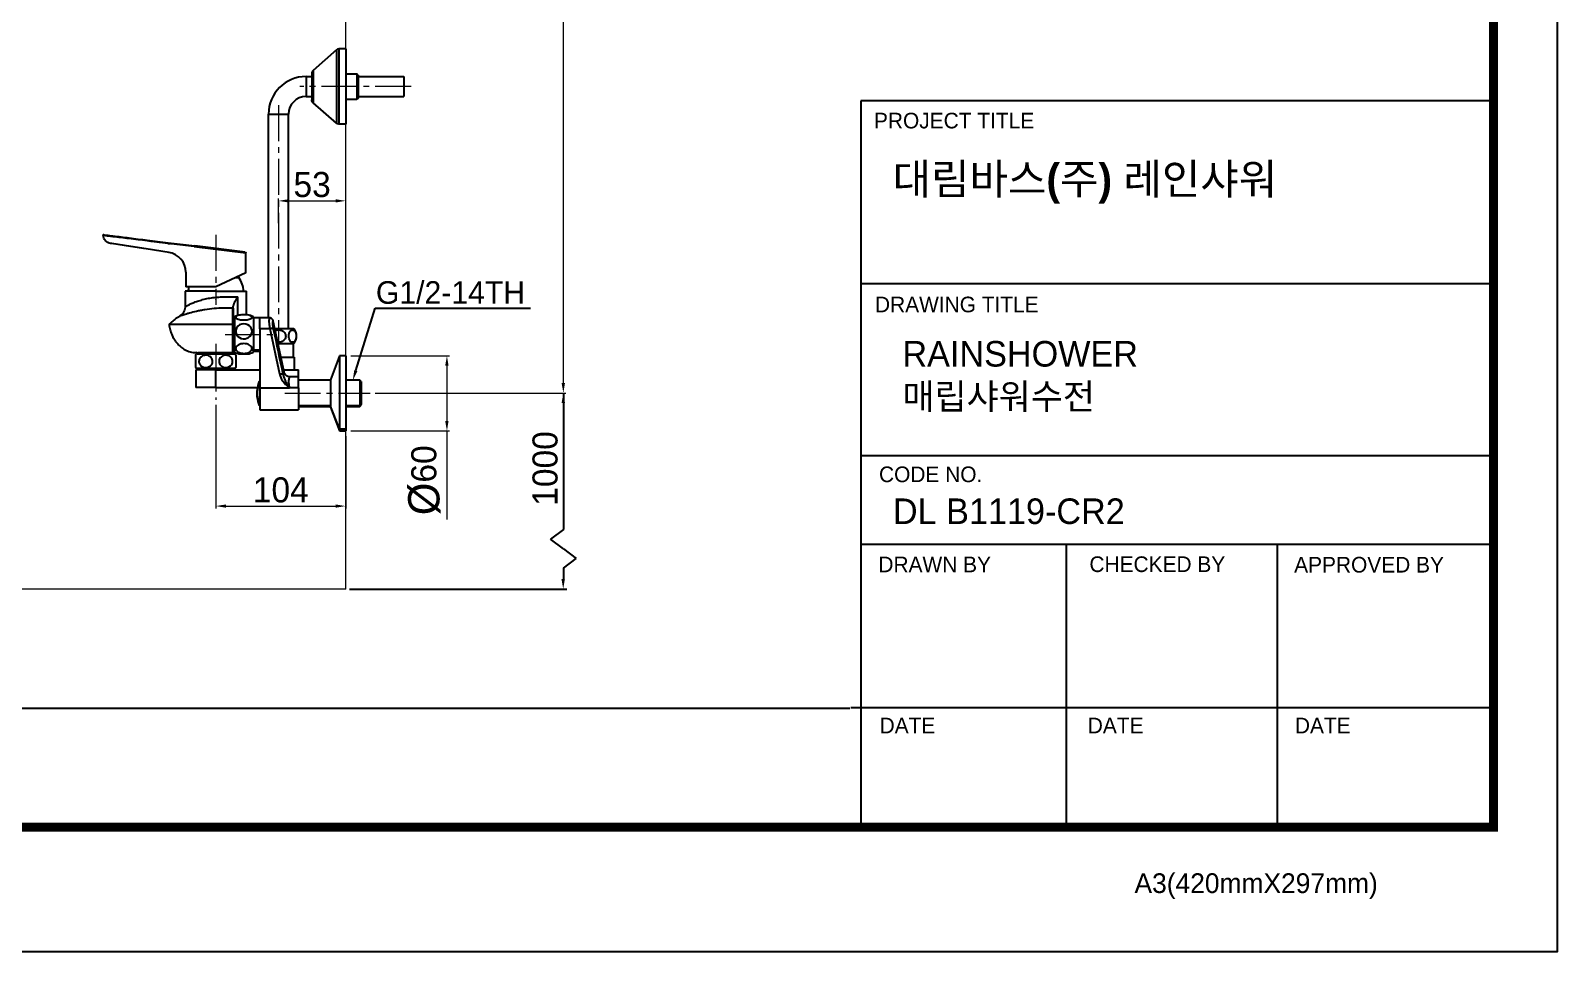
# Model space of a CAD drawing. Extents: x 0 to 3160, y 0 to 2315.
# Drawn here: x 1941 to 3160, y 0 to 735 of the extents above; entities that cross this region are included whole.
import ezdxf
from ezdxf import colors
from ezdxf.entities.mleader import LeaderData, LeaderLine
from ezdxf.math import Vec2, Vec3

# ---------------------------------------------------------------- set-up
doc = ezdxf.new("R2010")
doc.units = 0
doc.header["$LTSCALE"] = 3
doc.header["$MEASUREMENT"] = 0
doc.header["$PDMODE"] = 3
doc.header["$PDSIZE"] = -10
doc.linetypes.add('CENTER2', pattern=[28.575, 19.05, -3.175, 3.175, -3.175])
doc.layers.get('0').update_dxf_attribs({"linetype": 'CONTINUOUS'})
doc.layers.get('DEFPOINTS').update_dxf_attribs({"linetype": 'CONTINUOUS'})
doc.layers.add('1', color=7, linetype='CONTINUOUS', true_color=0xffffff)
doc.layers.add('Cneter', color=1, linetype='CENTER2', lineweight=13)
doc.layers.add('치수선', color=7, linetype='CONTINUOUS', lineweight=20)
doc.styles.add('Daelim Dimension', font='')
doc.styles.get('Daelim Dimension').set_extended_font_data('나눔고딕')
doc.dimstyles.new('DEFAULT', dxfattribs={"dimscale": 2, "dimtxt": 2, "dimasz": 2, "dimexe": 0, "dimexo": 2, "dimgap": 1, "dimtad": 1, "dimdec": 1, "dimzin": 9, "dimdsep": 46, "dimtxsty": 'Daelim Dimension', "dimcen": 0.5, "dimclrd": 252, "dimclre": 252, "dimclrt": 3, "dimadec": 1, "dimazin": 0, "dimtfac": 1, "dimtdec": 1, "dimtix": 1, "dimtmove": 0, "dimatfit": 3, "dimfxl": 1, "dimtolj": 1, "dimtzin": 1, "dimlwd": 9, "dimlwe": 9, "dimarcsym": 0})

# ---------------------------------------------------------------- blocks, each defined once
blk = doc.blocks.new('*D0')
at = {"color": 5, "lineweight": 9, "ltscale": 0.5, "transparency": 16777216}
for p, q in [((2138.9, 581.1), (2138.9, 600.8)), ((2146.9, 598.8), (2184.5, 598.8)), ((2192.5, 581.1), (2192.5, 600.8))]:
    blk.add_line(p, q, dxfattribs=at)
at = {"color": 5, "ltscale": 0.5, "transparency": 16777216}
for points in [[(2146.9, 600.1), (2146.9, 597.5), (2138.9, 598.8)], [(2184.5, 600.1), (2184.5, 597.5), (2192.5, 598.8)]]:
    blk.add_solid(points, dxfattribs=at)
at = {"layer": 'DEFPOINTS', "color": 0, "ltscale": 0.5, "transparency": 16777216}
for p in [(2192.5, 598.8), (2138.9, 577.1), (2192.5, 577.1)]:
    blk.add_point(p, dxfattribs=at)
at = {"color": 7, "ltscale": 0.5, "transparency": 16777216, "insert": (2165.7, 611.7), "char_height": 20, "attachment_point": 5, "style": 'Daelim Dimension'}
blk.add_mtext('\\A1;53', dxfattribs=at)
blk = doc.blocks.new('*D1')
at = {"color": 5, "lineweight": 9, "ltscale": 0.5, "transparency": 16777216}
for p, q in [((2217.5, 1364.2), (2368.2, 1364.2)), ((2366.2, 453.5), (2366.2, 1356.2)), ((2216, 445.5), (2368.2, 445.5))]:
    blk.add_line(p, q, dxfattribs=at)
at = {"color": 5, "ltscale": 0.5, "transparency": 16777216}
for points in [[(2364.8, 1356.2), (2367.5, 1356.2), (2366.2, 1364.2)], [(2364.8, 453.5), (2367.5, 453.5), (2366.2, 445.5)]]:
    blk.add_solid(points, dxfattribs=at)
at = {"layer": 'DEFPOINTS', "color": 0, "ltscale": 0.5, "transparency": 16777216}
for p in [(2213.5, 1364.2), (2366.2, 1364.2), (2212, 445.5)]:
    blk.add_point(p, dxfattribs=at)
at = {"color": 7, "ltscale": 0.5, "transparency": 16777216, "insert": (2353.4, 904.9), "char_height": 20, "attachment_point": 5, "rotation": 90, "style": 'Daelim Dimension'}
blk.add_mtext('\\A1;1000', dxfattribs=at)
blk = doc.blocks.new('*D2')
at = {"color": 5, "lineweight": 9, "ltscale": 0.5, "transparency": 16777216}
for p, q in [((2196.5, 475.2), (2275.3, 475.2)), ((2273.3, 467.2), (2273.3, 423.2)), ((2196.5, 415.2), (2275.3, 415.2)), ((2273.3, 415.2), (2273.3, 344.7))]:
    blk.add_line(p, q, dxfattribs=at)
at = {"color": 5, "ltscale": 0.5, "transparency": 16777216}
for points in [[(2271.9, 467.2), (2274.6, 467.2), (2273.3, 475.2)], [(2271.9, 423.2), (2274.6, 423.2), (2273.3, 415.2)]]:
    blk.add_solid(points, dxfattribs=at)
at = {"layer": 'DEFPOINTS', "color": 0, "ltscale": 0.5, "transparency": 16777216}
for p in [(2192.5, 475.2), (2192.5, 415.2), (2273.3, 415.2)]:
    blk.add_point(p, dxfattribs=at)
at = {"color": 7, "ltscale": 0.5, "transparency": 16777216, "insert": (2255.3, 375.9), "char_height": 20, "attachment_point": 5, "rotation": 90, "style": 'Daelim Dimension'}
blk.add_mtext('\\A1;{\\H1.25x;\\C256;Ø}60', dxfattribs=at)
blk = doc.blocks.new('*D3')
at = {"color": 5, "lineweight": 9, "ltscale": 0.5, "transparency": 16777216}
for p, q in [((2088.9, 436), (2088.9, 353.3)), ((2192.5, 411.2), (2192.5, 353.3)), ((2096.9, 355.3), (2184.5, 355.3))]:
    blk.add_line(p, q, dxfattribs=at)
at = {"color": 5, "ltscale": 0.5, "transparency": 16777216}
for points in [[(2096.9, 356.6), (2096.9, 354), (2088.9, 355.3)], [(2184.5, 356.6), (2184.5, 354), (2192.5, 355.3)]]:
    blk.add_solid(points, dxfattribs=at)
at = {"layer": 'DEFPOINTS', "color": 0, "ltscale": 0.5, "transparency": 16777216}
for p in [(2088.9, 440), (2192.5, 415.2), (2192.5, 355.3)]:
    blk.add_point(p, dxfattribs=at)
at = {"color": 7, "ltscale": 0.5, "transparency": 16777216, "insert": (2140.7, 368.1), "char_height": 20, "attachment_point": 5, "style": 'Daelim Dimension'}
blk.add_mtext('\\A1;104', dxfattribs=at)

msp = doc.modelspace()

# ---------------------------------------------------------------- linework, layer by layer
at = {"color": 5, "ltscale": 40}
for p, q in [((3108.4, 678.6), (2603.5, 678.6)), ((3108.4, 532.7), (2603.5, 532.7)), ((3108.4, 532.7), (2603.5, 532.7)), ((3108.4, 395.4), (2603.5, 395.4)), ((3108.4, 395.4), (2603.5, 395.4)), ((3108.4, 324.6), (2603.5, 324.6)), ((3108.4, 324.6), (2603.5, 324.6)), ((2767.5, 324.6), (2767.5, 99.1)), ((2935.8, 324.6), (2935.8, 99.1)), ((3108.4, 194.3), (2595.5, 194.3)), ((3108.4, 194.3), (2607.4, 194.3)), ((3108.4, 99.1), (2675.7, 99.1))]:
    msp.add_line(p, q, dxfattribs=at)
at = {"color": 5, "ltscale": 0.5}
for p, q in [((2603.5, 678.6), (2603.5, 96.1)), ((2366.2, 445.5), (2366.2, 336.5)), ((2366.2, 336.5), (2356, 328.8)), ((2366.2, 321.1), (2356, 328.8)), ((2366.2, 321.1), (2376.4, 313.5)), ((2366.2, 305.8), (2376.4, 313.5)), ((2366.2, 305.8), (2366.2, 296.4)), ((2195.6, 289.1), (2369, 289.1))]:
    msp.add_line(p, q, dxfattribs=at)
at = {"ltscale": 0.5}
msp.add_line((2118.8, 506.4), (2118.8, 478), dxfattribs=at)
at = {"color": 5}
msp.add_line((50.8, 194), (2594.9, 194), dxfattribs=at)
at = {"ltscale": 0.5}
msp.add_lwpolyline([(0, 0), (3159.5, 0), (3159.5, 2315), (0, 2315)], close=True, dxfattribs=at)
at = {"color": 5, "linetype": 'ByBlock', "lineweight": 200, "const_width": 7.28}
msp.add_lwpolyline([(50.8, 99.1), (3108.4, 99.1), (3108.4, 2261.3), (50.8, 2261.3)], close=True, dxfattribs=at)
at = {"color": 5, "ltscale": 0.5}
for points in [[(2364.8, 437.5), (2367.5, 437.5), (2366.2, 445.5)], [(2364.7, 297.1), (2367.4, 297.1), (2366.1, 289.1)]]:
    msp.add_solid(points, dxfattribs=at)
at = {"layer": '1', "color": 7, "linetype": 'Continuous'}
for p, q in [((2185.1, 719.2), (2166.5, 702.9)), ((2185.1, 719.2), (2185.1, 660.7)), ((2187.1, 720), (2187.1, 660)), ((2192.5, 720), (2187.1, 720)), ((2192.5, 720), (2192.5, 660)), ((2160.9, 698), (2160.9, 682)), ((2160.9, 698), (2165.5, 698)), ((2165.5, 700.6), (2165.5, 679.3)), ((2166.5, 702.9), (2166.5, 677.1)), ((2192.5, 700.2), (2201.5, 700.2)), ((2201.5, 700.2), (2201.5, 679.8)), ((2202.5, 699.2), (2201.5, 700.2)), ((2202.5, 699.2), (2202.5, 680.8)), ((2202.5, 698), (2238.9, 698)), ((2238.9, 698), (2238.9, 682)), ((2160.9, 682), (2165.5, 682)), ((2185.1, 660.7), (2166.5, 677.1)), ((2192.5, 679.8), (2201.5, 679.8)), ((2202.5, 680.8), (2201.5, 679.8)), ((2202.5, 682), (2238.9, 682)), ((2130.9, 505.4), (2130.9, 668)), ((2130.9, 668), (2146.9, 668)), ((2146.9, 497), (2146.9, 668)), ((2192.5, 660), (2187.1, 660)), ((2051.6, 557.7), (2033.2, 560.5)), ((2034.2, 567.4), (2050.9, 565.4)), ((2050.8, 564.9), (2052.5, 564.6)), ((2060.2, 563.7), (2050.8, 564.9)), ((2050.9, 565.4), (2060.3, 564.2)), ((2071.6, 562.3), (2060.2, 563.7)), ((2060.3, 564.2), (2072, 562.8)), ((2071.6, 562.3), (2112.9, 557.3)), ((2112.4, 557.8), (2072, 562.8)), ((2112.9, 547.7), (2112.9, 557.3)), ((2064.9, 541.9), (2064.9, 530.3)), ((2112.7, 541.4), (2088.9, 530.3)), ((2104.7, 537.7), (2107.3, 537.7)), ((2105.2, 537.9), (2106.9, 537.9)), ((2112.7, 541.4), (2112.7, 544.8)), ((2064.4, 526.7), (2064.4, 514.5)), ((2088.9, 526.7), (2064.4, 526.7)), ((2088.9, 530.3), (2064.9, 530.3)), ((2088.9, 526.7), (2113.4, 526.7)), ((2113.4, 507.9), (2113.4, 526.7)), ((2102.8, 512.3), (2102.8, 502.6)), ((2103.8, 502.3), (2102.4, 502.7)), ((2102.4, 499), (2102.4, 502.7)), ((2103.8, 506.4), (2103.8, 481.3)), ((2118.8, 506.4), (2118.8, 481.3)), ((2123.9, 505.4), (2118.8, 505.4)), ((2131.7, 505.4), (2123.9, 505.4)), ((2123.9, 496.7), (2123.9, 505.4)), ((2143.4, 462), (2134.7, 502.9)), ((2103.8, 498.7), (2102.4, 499)), ((2132.2, 496.7), (2123.9, 496.7)), ((2123.9, 496.7), (2123.9, 449.7)), ((2139.9, 460.6), (2132.2, 496.7)), ((2135.9, 497), (2151.1, 497)), ((2104.4, 476.5), (2073.4, 476.5)), ((2074.4, 476.5), (2074.4, 477.6)), ((2102.4, 481.6), (2103.8, 482.1)), ((2102.8, 477.6), (2102.4, 477.6)), ((2102.8, 481.8), (2102.8, 477.6)), ((2104.6, 477.6), (2102.8, 477.6)), ((2103.4, 476.5), (2103.4, 477.6)), ((2103.8, 478), (2103.8, 481.3)), ((2118.8, 478), (2118.8, 481.3)), ((2123.9, 479.8), (2118.8, 479.8)), ((2118.8, 479), (2123.9, 479)), ((2138.5, 485), (2151.1, 485)), ((2150.9, 474.5), (2150.9, 485)), ((2072.9, 464), (2072.9, 450)), ((2088.9, 464), (2072.9, 464)), ((2104.4, 465), (2073.4, 465)), ((2079.3, 464), (2079.3, 465)), ((2088.9, 450), (2088.9, 464)), ((2088.9, 464), (2123.9, 464)), ((2098.4, 464), (2098.4, 465)), ((2140.8, 474), (2151.4, 474)), ((2143, 464), (2154.9, 464)), ((2151.4, 474), (2150.9, 474.5)), ((2151.4, 474), (2151.4, 464)), ((2154.9, 458.4), (2154.9, 464)), ((2187.5, 475.2), (2180.5, 456.1)), ((2192.5, 475.2), (2187.5, 475.2)), ((2187.5, 475.2), (2187.5, 417)), ((2192.5, 475.2), (2192.5, 417)), ((2123.9, 454.9), (2123.6, 454.9)), ((2123.6, 454.9), (2123.6, 436)), ((2154.9, 458.4), (2148.1, 458.4)), ((2154.9, 449.7), (2154.9, 458.4)), ((2180.5, 455.7), (2154.9, 455.7)), ((2180.5, 456.1), (2180.5, 434.9)), ((2203.9, 455.7), (2192.5, 455.7)), ((2204.9, 454.7), (2203.9, 455.7)), ((2203.9, 455.7), (2203.9, 435.3)), ((2204.9, 454.7), (2204.9, 436.3)), ((2088.9, 450), (2072.9, 450)), ((2088.9, 450), (2122, 450)), ((2123.9, 449.7), (2147.6, 449.7)), ((2123.9, 449.7), (2123.9, 432)), ((2154.9, 449.7), (2147.6, 449.7)), ((2154.9, 449.7), (2154.9, 432)), ((2123.6, 436), (2123.9, 436)), ((2123.6, 436), (2123.6, 435.4)), ((2123.6, 435.4), (2123.9, 435.4)), ((2123.9, 432), (2154.9, 432)), ((2180.5, 435.3), (2154.9, 435.3)), ((2154.9, 434.7), (2180.5, 434.7)), ((2187.5, 417), (2180.5, 434.9)), ((2180.5, 434.2), (2180.5, 434.9)), ((2180.5, 434.2), (2187.5, 415.2)), ((2203.9, 435.3), (2192.5, 435.3)), ((2192.5, 434.7), (2203.9, 434.7)), ((2203.9, 435.3), (2204.9, 436.3)), ((2203.9, 434.7), (2204.9, 435.7)), ((2203.9, 434.7), (2203.9, 435.3)), ((2204.9, 435.7), (2204.9, 436.3)), ((2187.5, 417), (2192.5, 417)), ((2187.5, 417), (2187.5, 415.2)), ((2187.5, 415.2), (2192.5, 415.2)), ((2192.5, 417), (2192.5, 415.2))]:
    msp.add_line(p, q, dxfattribs=at)
msp.add_polyline3d([(2050.8, 564.9, 0), (2050.5, 564.9, 0), (2050.1, 565, 0), (2049.8, 565, 0), (2049.5, 565.1, 0), (2049.1, 565.1, 0), (2048.8, 565.1, 0), (2048.5, 565.2, 0), (2048.1, 565.2, 0), (2047.8, 565.3, 0), (2047.5, 565.3, 0), (2047.1, 565.3, 0), (2046.8, 565.4, 0), (2046.5, 565.4, 0), (2046.1, 565.5, 0), (2045.8, 565.5, 0), (2045.5, 565.5, 0), (2045.1, 565.6, 0), (2044.8, 565.6, 0), (2044.4, 565.7, 0), (2044.1, 565.7, 0), (2043.8, 565.7, 0), (2043.4, 565.8, 0), (2043.1, 565.8, 0), (2042.8, 565.9, 0), (2042.4, 565.9, 0), (2042.1, 565.9, 0), (2041.8, 566, 0), (2041.4, 566, 0), (2041.1, 566.1, 0), (2040.8, 566.1, 0), (2040.4, 566.1, 0), (2040.1, 566.2, 0), (2039.8, 566.2, 0), (2039.4, 566.3, 0), (2039.1, 566.3, 0), (2038.8, 566.3, 0), (2038.4, 566.4, 0), (2038.1, 566.4, 0), (2037.8, 566.5, 0), (2037.4, 566.5, 0), (2037.1, 566.6, 0), (2036.8, 566.6, 0), (2036.4, 566.6, 0), (2036.1, 566.7, 0), (2035.8, 566.7, 0), (2035.4, 566.8, 0), (2035.1, 566.8, 0), (2034.7, 566.8, 0), (2034.4, 566.9, 0), (2034.1, 566.9, 0)], dxfattribs=at)
for centre, radius, start, end in [((2187.1, 717), 3, 90, 131.2847), ((2160.9, 668), 30, 90, 180), ((2168.5, 700.6), 3, 131.2847, 180), ((2160.9, 668), 14, 90, 180), ((1999.4, 571.2), 0.5, 82.9987, 185.1028), ((2048.9, 541.9), 16, 359.8095, 81.295), ((2106.9, 537.4), 0.5, 34.0047, 90), ((2088.9, 525.2), 22.2, 3.704, 34.0047), ((2088.9, 525.2), 22.2, 166.8914, 176.296), ((2111.3, 489.6), 18.4, 99.0618, 114.0851), ((2111.3, 489.6), 18.4, 65.9149, 80.5062), ((2111.3, 494.8), 18.4, 245.9149, 260.9432), ((2111.3, 494.8), 18.4, 279.5027, 294.0851), ((2082.2, 470.7), 10.6, 207.5612, 212.9409), ((2095.5, 470.7), 10.6, 327.0591, 332.4388), ((2146.6, 445.2), 25, 157.0455, 173.2838), ((2146.6, 445.2), 25, 186.7162, 202.9545)]:
    msp.add_arc(centre, radius, start, end, dxfattribs=at)
at = {"layer": '1', "color": 7, "linetype": 'Continuous', "extrusion": (0, 0, -1)}
for centre, radius, start, end in [((-2168.5, 679.3), 3, 311.2847, 360), ((-2187.1, 663), 3, 270, 311.2847), ((-2005.9, 571.8), 7, 278.705, 354.8972), ((-2112.4, 557.3), 0.5, 97.0013, 177.0639), ((-2142.5, 491), 10.5, 145.1501, 170.6178), ((-2142.5, 491), 10.5, 189.5478, 214.8499), ((-2082.2, 470.7), 10.6, 27.5612, 32.9409), ((-2095.5, 470.7), 10.6, 147.0591, 152.4388)]:
    msp.add_arc(centre, radius, start, end, dxfattribs=at)
at = {"layer": '1', "color": 7, "linetype": 'Continuous'}
for centre, major_axis, ratio, start_param, end_param in [((2006.7, 570.3), (0.061, 0.496), 0.014041, 0, 1.776906), ((2034.1, 567), (0.061, 0.496), 0.013673, 0, 1.649304), ((2050.8, 564.9), (0.061, 0.496), 0.011375, 0, 1.572193), ((2060.2, 563.7), (0.061, 0.496), 0.011375, 0, 1.572193), ((2071.9, 562.3), (-0.061, -0.496), 0.718778, 3.141593, 4.800432), ((2132.2, 495.7), (-2.93, -0.62), 0.335378, 3.38457, 4.641129), ((2111.3, 494.2), (-18.4, 0), 0.766044, 1.150431, 1.207428), ((2111.3, 494.2), (-18.4, 0), 0.766044, 1.934165, 1.991162), ((2146.6, 445.5), (25, 0), 0.939693, 3.031392, 3.515313), ((2146.6, 444.9), (25, 0), 0.939693, 3.127029, 3.515313), ((2146.6, 445.2), (25, 0), 0.939693, 3.516296, 3.542224)]:
    msp.add_ellipse(centre, major_axis=major_axis, ratio=ratio, start_param=start_param, end_param=end_param, dxfattribs=at)
for points, knots in [([(2006.7, 570.2), (2004.6, 570.5), (2002.6, 570.7), (1999.8, 571.1), (1998.9, 571.2), (1998.9, 571.2)], [0, 0, 0, 0, 0.500085, 0.500085, 1, 1, 1, 1]), ([(1999.5, 571.7), (1999.5, 571.7), (2000.3, 571.6), (2003, 571.3), (2004.8, 571), (2006.8, 570.8)], [0, 0, 0, 0, 0.5, 0.5, 1, 1, 1, 1]), ([(2005.9, 564.7), (2005.8, 564.7), (2005.7, 564.7), (2005.4, 564.8), (2005.3, 564.8), (2005.1, 564.8), (2005, 564.8), (2004.9, 564.9), (2004.9, 564.9), (2004.8, 564.9), (2004.8, 564.9), (2004.8, 564.9)], [0, 0, 0, 0, 0.216994, 0.216994, 0.450628, 0.450628, 0.677029, 0.677029, 0.891233, 0.891233, 1, 1, 1, 1]), ([(2033.2, 560.5), (2028.6, 561.2), (2024, 561.9), (2014.9, 563.3), (2010.4, 564), (2005.9, 564.7)], [0, 0, 0, 0, 0.507283, 0.507283, 1, 1, 1, 1]), ([(2034.1, 566.9), (2029.3, 567.5), (2024.4, 568.1), (2015.3, 569.2), (2011, 569.7), (2006.7, 570.2)], [0, 0, 0, 0, 0.528779, 0.528779, 1, 1, 1, 1]), ([(2006.8, 570.8), (2011.1, 570.3), (2015.4, 569.8), (2024.5, 568.6), (2029.3, 568), (2034.2, 567.4)], [0, 0, 0, 0, 0.471221, 0.471221, 1, 1, 1, 1]), ([(2112.7, 544.8), (2112.7, 545.1), (2112.7, 545.5), (2112.7, 546.1), (2112.7, 546.4), (2112.8, 546.9), (2112.8, 547.1), (2112.8, 547.5), (2112.9, 547.6), (2112.9, 547.8), (2112.9, 547.8), (2112.9, 547.8)], [0, 0, 0, 0, 0.2138, 0.2138, 0.427529, 0.427529, 0.642328, 0.642328, 0.857868, 0.857868, 1, 1, 1, 1]), ([(2064.4, 514.6), (2064.4, 513.9), (2064.2, 512.6), (2063.5, 510.4), (2062.1, 508.3), (2060.7, 507.2), (2059.9, 506.7)], [0, 0, 0, 0, 0.198382, 0.43547, 0.706449, 1, 1, 1, 1]), ([(2102.8, 513.2), (2102.5, 513.2), (2101.9, 513.3), (2100.6, 513.3), (2099, 513.3), (2097.1, 513.3), (2093.3, 513.2), (2087.5, 512.9), (2081.2, 512.1), (2076.6, 511.3), (2072.2, 510.4), (2068.5, 509.4), (2065.4, 508.5), (2062.8, 507.7), (2060.6, 507), (2059.9, 506.7), (2059.9, 506.7)], [0, 0, 0, 0, 0.016427, 0.03277, 0.065112, 0.096912, 0.1281, 0.25001, 0.370897, 0.432724, 0.494234, 0.61863, 0.681282, 0.744694, 0.871716, 1, 1, 1, 1]), ([(2064.4, 514.5), (2064.4, 514.5), (2064.4, 514.5), (2065.4, 515), (2068.4, 516.5), (2071.5, 517.8), (2075.2, 519.1), (2078.7, 520.1), (2081.7, 520.8), (2084.1, 521.3), (2086.5, 521.7), (2088.1, 521.8), (2088.9, 521.9)], [0, 0, 0, 0, 0.000013, 0.24735, 0.372869, 0.498496, 0.624693, 0.750106, 0.815083, 0.875466, 0.938449, 1, 1, 1, 1]), ([(2088.9, 521.9), (2089.7, 522), (2091.3, 522.1), (2093.6, 522.2), (2096, 522.2), (2098.4, 522.2), (2100.9, 522.2), (2103.1, 522.2), (2104.9, 522.1), (2105.9, 522.1), (2106.5, 522.1)], [0, 0, 0, 0, 0.122319, 0.249439, 0.358095, 0.49968, 0.641814, 0.784677, 0.882633, 1, 1, 1, 1]), ([(2102.4, 500.1), (2102.4, 502.8), (2102.4, 505), (2102.4, 507.9), (2102.4, 508.4), (2102.4, 509.7), (2102.4, 510.4), (2102.4, 511.4), (2102.4, 511.9), (2102.4, 512.3)], [0, 0, 0, 0, 0.25, 0.25, 0.5, 0.5, 0.75, 0.75, 1, 1, 1, 1]), ([(2102.8, 514.1), (2102.8, 514.3), (2102.8, 514.6), (2103, 515.3), (2103.3, 516.1), (2103.6, 517.1), (2104.1, 518.1), (2104.9, 519.6), (2105.7, 520.9), (2106.3, 521.8), (2106.5, 522.1)], [0, 0, 0, 0, 0.097154, 0.202032, 0.314161, 0.433054, 0.551143, 0.699166, 0.913467, 1, 1, 1, 1]), ([(2102.8, 513.2), (2102.8, 513.2), (2102.8, 513), (2102.8, 512.7), (2102.8, 512.4), (2102.8, 512.3)], [0, 0, 0, 0, 0.214804, 0.629967, 1, 1, 1, 1]), ([(2060, 506.7), (2059.3, 506.3), (2057.4, 505.2), (2054.4, 503), (2052.4, 501), (2051.5, 499.9)], [0, 0, 0, 0, 0.216705, 0.615185, 1, 1, 1, 1]), ([(2051.6, 500.3), (2051.8, 498.8), (2052.3, 496.1), (2053.5, 492.4), (2054.9, 489.5), (2056.3, 487.2), (2057.7, 485.4), (2059.4, 483.6), (2061.6, 481.6), (2064, 480.1), (2066.3, 479), (2068.4, 478.3), (2070.4, 477.8), (2071.6, 477.7), (2072, 477.7)], [0, 0, 0, 0, 0.135069, 0.251666, 0.349853, 0.429621, 0.493447, 0.556696, 0.655394, 0.759945, 0.819916, 0.886661, 0.960177, 1, 1, 1, 1]), ([(2102.4, 500.1), (2097.7, 500.1), (2093.1, 500.1), (2086.3, 500.1), (2084.1, 500.1), (2080.1, 500.1), (2078.4, 500.1), (2073.5, 500.1), (2071.1, 500.1), (2066.9, 500.1), (2065.1, 500.1), (2060, 500.1), (2057.1, 500.1), (2054, 500.1), (2053.1, 500.1), (2051.9, 500.1), (2051.6, 500.1), (2051.6, 500.1), (2051.6, 500.1), (2051.6, 500.1)], [0, 0, 0, 0, 0.124996, 0.124996, 0.187494, 0.187494, 0.249992, 0.249992, 0.374988, 0.374988, 0.499984, 0.499984, 0.749975, 0.749975, 0.874971, 0.874971, 0.999967, 0.999967, 1, 1, 1, 1]), ([(2102.4, 477.6), (2102.4, 477.6), (2102.4, 478.2), (2102.4, 480.6), (2102.4, 482.3), (2102.4, 486.5), (2102.4, 489.1), (2102.4, 493.1), (2102.4, 494.4), (2102.4, 497.2), (2102.4, 498.7), (2102.4, 500.1)], [0, 0, 0, 0, 0.25, 0.25, 0.5, 0.5, 0.75, 0.75, 0.875, 0.875, 1, 1, 1, 1]), ([(2111.3, 508), (2109.9, 508), (2108.5, 507.8), (2106.2, 507.3), (2105.3, 506.8), (2104.6, 505.9), (2104.8, 505.4), (2106.1, 504.5), (2107.3, 504.2), (2109.9, 503.8), (2111.4, 503.8), (2114.2, 504), (2115.4, 504.2), (2117.3, 505), (2117.8, 505.5), (2117.8, 506.4), (2117.2, 506.9), (2116.2, 507.3)], [0, 0, 0, 0, 0.125, 0.125, 0.25, 0.25, 0.375, 0.375, 0.5, 0.5, 0.625, 0.625, 0.75, 0.75, 0.875, 0.875, 1, 1, 1, 1]), ([(2111.3, 500.7), (2108.9, 500.7), (2106.5, 499.4), (2104.8, 496.2), (2104.6, 495), (2105, 492.7), (2105.6, 491.6), (2106.4, 490.7)], [0, 0, 0, 0, 0.5, 0.5, 0.75, 0.75, 1, 1, 1, 1]), ([(2106.4, 490.7), (2107.9, 489.2), (2110.1, 488.6), (2114.2, 489.1), (2116.2, 490.3), (2117.6, 493), (2117.9, 494.1), (2117.7, 496.1), (2117.3, 497.1), (2115.5, 499.7), (2113.4, 500.6), (2111.3, 500.7)], [0, 0, 0, 0, 0.25, 0.25, 0.5, 0.5, 0.625, 0.625, 0.75, 0.75, 1, 1, 1, 1]), ([(2132.2, 496.7), (2132.1, 497.2), (2131.9, 498.3), (2131.8, 499.7), (2131.6, 501.3), (2131.5, 502.8), (2131.6, 504.6), (2131.7, 505.3), (2131.7, 505.4), (2131.7, 505.4)], [0, 0, 0, 0, 0.105612, 0.211668, 0.318285, 0.468051, 0.637714, 0.95924, 1, 1, 1, 1]), ([(2134.7, 502.9), (2134.6, 503.2), (2134.4, 503.9), (2133.7, 504.7), (2132.7, 505.3), (2132.1, 505.4), (2131.7, 505.4)], [0, 0, 0, 0, 0.240795, 0.497052, 0.754819, 1, 1, 1, 1]), ([(2135, 496.5), (2134.9, 496.9), (2134.7, 497.6), (2134.6, 498.7), (2134.4, 499.8), (2134.4, 501), (2134.4, 502.1), (2134.5, 502.8), (2134.6, 503.1), (2134.7, 503), (2134.7, 503)], [0, 0, 0, 0, 0.087697, 0.177331, 0.269073, 0.397973, 0.555279, 0.70913, 0.868891, 1, 1, 1, 1]), ([(2136.3, 495.4), (2137.1, 495.7), (2138, 495.9), (2140.6, 495.9), (2142.5, 495.2), (2144.2, 493.2), (2144.5, 492.3), (2144.7, 490.5), (2144.5, 489.6), (2144.1, 488.8)], [0, 0, 0, 0, 0.199189, 0.199189, 0.599595, 0.599595, 0.799797, 0.799797, 1, 1, 1, 1]), ([(2144.1, 488.8), (2143.1, 487), (2140.9, 486), (2138.7, 486), (2138.4, 486.1), (2138.2, 486.1)], [0, 0, 0, 0, 0.906984, 0.906984, 1, 1, 1, 1]), ([(2147.4, 488.8), (2147.2, 489.6), (2147.1, 490.5), (2147.2, 492.3), (2147.4, 493.2), (2148.2, 495.2), (2149.2, 495.9), (2150.9, 495.9), (2151.8, 495.2), (2152.7, 493.2), (2152.9, 492.3), (2153, 490.5), (2152.9, 489.6), (2152.7, 488.8)], [0, 0, 0, 0, 0.125, 0.125, 0.25, 0.25, 0.5, 0.5, 0.75, 0.75, 0.875, 0.875, 1, 1, 1, 1]), ([(2152.7, 488.8), (2152.1, 487), (2151.1, 486), (2149, 486), (2147.9, 487), (2147.4, 488.8)], [0, 0, 0, 0, 0.5, 0.5, 1, 1, 1, 1]), ([(2072, 477.7), (2072, 477.7), (2072.2, 477.7), (2072.5, 477.7), (2072.7, 477.7), (2073, 477.7)], [0, 0, 0, 0, 0.499744, 0.499744, 1, 1, 1, 1]), ([(2072.9, 465.8), (2072.9, 465.8), (2072.9, 466.2), (2072.9, 467.9), (2072.9, 469.2), (2072.9, 472.2), (2072.9, 473.6), (2072.9, 475.2), (2072.9, 475.6), (2072.9, 475.6)], [0, 0, 0, 0, 0.25004, 0.25004, 0.500079, 0.500079, 0.750119, 0.750119, 1, 1, 1, 1]), ([(2073.7, 477.6), (2073.7, 477.6), (2073.5, 477.7), (2073.3, 477.7), (2073, 477.7)], [0, 0, 0, 0, 0.012162, 1, 1, 1, 1]), ([(2083.6, 477.6), (2083.6, 477.6), (2083.5, 477.6), (2083.3, 477.6), (2082.7, 477.6), (2081.8, 477.6), (2080.7, 477.6), (2079.9, 477.6), (2079.4, 477.6), (2079.1, 477.6), (2078.9, 477.6), (2078.8, 477.6), (2078.7, 477.6), (2078.6, 477.6), (2078.4, 477.6), (2078.3, 477.6), (2077.6, 477.6), (2076.7, 477.6), (2075.7, 477.6), (2075, 477.6), (2074.6, 477.6), (2074.4, 477.6)], [0, 0, 0, 0, 0.008592, 0.017907, 0.036539, 0.111063, 0.185587, 0.260112, 0.297374, 0.316005, 0.334636, 0.343952, 0.353267, 0.362583, 0.371898, 0.390529, 0.40916, 0.558209, 0.707258, 0.856307, 1, 1, 1, 1]), ([(2086.3, 470.7), (2086.4, 471.8), (2085.9, 472.9), (2084.5, 474.5), (2083.6, 475.1), (2080.8, 475.9), (2078.6, 475.6), (2077.1, 474.2)], [0, 0, 0, 0, 0.25, 0.25, 0.5, 0.5, 1, 1, 1, 1]), ([(2102.4, 477.6), (2101.7, 477.6), (2100.7, 477.6), (2099.3, 477.6), (2098.4, 477.6), (2097.6, 477.6), (2096.9, 477.6), (2096, 477.6), (2095, 477.6), (2094.1, 477.6), (2093.5, 477.6), (2093.2, 477.6), (2092.9, 477.6), (2092.5, 477.6), (2091.8, 477.6), (2091.1, 477.6), (2089.9, 477.6), (2088.9, 477.6), (2088.1, 477.6), (2087.7, 477.6), (2087.3, 477.6), (2087, 477.6), (2086.6, 477.6), (2086.2, 477.6), (2085.4, 477.6), (2084.6, 477.6), (2084, 477.6), (2083.8, 477.6), (2083.7, 477.6), (2083.6, 477.6), (2083.6, 477.6)], [0, 0, 0, 0, 0.079367, 0.127772, 0.176177, 0.200379, 0.224582, 0.272986, 0.321391, 0.369796, 0.393999, 0.4061, 0.418201, 0.442404, 0.466606, 0.515011, 0.563416, 0.660226, 0.684428, 0.708631, 0.732833, 0.757035, 0.781238, 0.80544, 0.853845, 0.950655, 0.974858, 0.986959, 0.99906, 1, 1, 1, 1]), ([(2102.3, 470.7), (2102.4, 472), (2101.8, 473.2), (2100, 474.9), (2098.9, 475.4), (2096.7, 475.7), (2095.6, 475.6), (2093.4, 474.7), (2092.5, 473.9), (2091.3, 471.7), (2091.3, 470.2), (2092.2, 467.8), (2093.2, 467), (2096.2, 465.4), (2098.8, 465.6), (2100.6, 467.2)], [0, 0, 0, 0, 0.125, 0.125, 0.25, 0.25, 0.375, 0.375, 0.5, 0.5, 0.625, 0.625, 0.75, 0.75, 1, 1, 1, 1]), ([(2117.8, 481), (2117.8, 482.1), (2117, 483.1), (2114.6, 484.5), (2112.9, 484.9), (2109.6, 484.9), (2108, 484.5), (2105.5, 483.1), (2104.7, 482.1), (2104.7, 481)], [0, 0, 0, 0, 0.25, 0.25, 0.5, 0.5, 0.75, 0.75, 1, 1, 1, 1]), ([(2104.7, 481), (2104.7, 479.9), (2105.5, 478.9), (2108, 477.5), (2109.6, 477.1), (2112.9, 477.1), (2114.6, 477.5), (2117, 478.9), (2117.8, 479.9), (2117.8, 481)], [0, 0, 0, 0, 0.25, 0.25, 0.5, 0.5, 0.75, 0.75, 1, 1, 1, 1]), ([(2104.9, 475.6), (2104.9, 475.6), (2104.9, 475.2), (2104.9, 473.6), (2104.9, 472.2), (2104.9, 469.3), (2104.9, 467.9), (2104.9, 466.2), (2104.9, 465.8), (2104.9, 465.8)], [0, 0, 0, 0, 0.25004, 0.25004, 0.500079, 0.500079, 0.750119, 0.750119, 1, 1, 1, 1]), ([(2077.1, 474.2), (2076.4, 473.7), (2075.9, 473), (2075.4, 471.3), (2075.3, 470.3), (2075.8, 468.6), (2076.4, 467.8), (2077.6, 466.7), (2078.3, 466.3), (2080.6, 465.6), (2082.2, 465.8), (2084.4, 466.9), (2085.1, 467.4), (2086, 468.9), (2086.3, 469.8), (2086.3, 470.7)], [0, 0, 0, 0, 0.125, 0.125, 0.25, 0.25, 0.375, 0.375, 0.5, 0.5, 0.75, 0.75, 0.875, 0.875, 1, 1, 1, 1]), ([(2139.9, 460.6), (2140, 460.1), (2140.2, 459.2), (2140.9, 457.3), (2142.2, 454.9), (2144.1, 452.7), (2146, 451), (2147.1, 450.1), (2147.6, 449.7)], [0, 0, 0, 0, 0.109029, 0.212424, 0.446353, 0.704346, 0.846681, 1, 1, 1, 1]), ([(2143.4, 462), (2143.3, 462.2), (2143.2, 462.3), (2143, 461.9), (2142.8, 461.2), (2142.7, 460.7), (2142.7, 460.4)], [0, 0, 0, 0, 0.356061, 0.66991, 0.804018, 1, 1, 1, 1]), ([(2142.7, 460.4), (2142.7, 460), (2142.8, 459.2), (2143.2, 458), (2143.6, 456.7), (2144.4, 454.9), (2145.5, 453), (2146.7, 451.1), (2147.3, 450.2), (2147.6, 449.7)], [0, 0, 0, 0, 0.105011, 0.216955, 0.335603, 0.463508, 0.736269, 0.866043, 1, 1, 1, 1]), ([(2148.1, 458.4), (2147.4, 458.4), (2146.2, 458.6), (2144.6, 459.7), (2143.7, 461), (2143.4, 461.7), (2143.4, 462.1)], [0, 0, 0, 0, 0.278859, 0.54699, 0.78848, 1, 1, 1, 1]), ([(2148.1, 458.4), (2148, 458.4), (2147.9, 458.4), (2147.6, 458), (2147.2, 457.1), (2146.9, 455.6), (2146.9, 453.9), (2147.1, 451.9), (2147.4, 450.4), (2147.6, 449.7)], [0, 0, 0, 0, 0.041206, 0.211068, 0.381332, 0.55448, 0.700253, 0.85074, 1, 1, 1, 1])]:
    msp.add_open_spline(points, degree=3, knots=knots, dxfattribs=at)
for points in [[(2102.4, 512.3), (2102.4, 512.3), (2102.6, 512.3), (2102.7, 512.3), (2102.8, 512.3)], [(2102.8, 513.2), (2102.8, 513.3), (2102.8, 513.6), (2102.8, 514.1)], [(2106.5, 507.2), (2106.5, 512.2), (2106.5, 517.1), (2106.5, 522.1)], [(2116.2, 507.3), (2114.9, 507.7), (2113.2, 508), (2111.3, 508)], [(2142.7, 460.4), (2140.1, 472.4), (2137.5, 484.5), (2135, 496.5)], [(2073, 477.7), (2073.3, 477.7), (2073.7, 477.6), (2074.2, 477.6), (2074.4, 477.6)], [(2111.3, 476.4), (2110.3, 476.4), (2109.3, 476.5), (2108.3, 476.6)], [(2114.3, 476.6), (2113.4, 476.5), (2112.4, 476.4), (2111.3, 476.4)], [(2100.6, 467.2), (2101.6, 468), (2102.3, 469.3), (2102.3, 470.7)], [(2139.9, 460.6), (2141.1, 460.8), (2142.3, 460.7), (2142.7, 460.4)], [(2123.3, 437), (2123.3, 436.9), (2123.3, 436.8), (2123.3, 436.7), (2123.3, 436.6), (2123.3, 436.6)], [(2123.3, 436.6), (2123.3, 436.6), (2123.3, 436.5), (2123.3, 436.4), (2123.3, 436.3), (2123.3, 436.3)]]:
    msp.add_open_spline(points, degree=3, dxfattribs=at)
at = {"layer": 'Cneter', "lineweight": 5, "ltscale": 0.5}
for p, q in [((2244.7, 690), (2155.9, 690)), ((2138.9, 675.1), (2138.9, 479.1)), ((2096.3, 492.2), (2139.4, 492.2)), ((2088.9, 484.8), (2088.9, 440)), ((2143.9, 445.5), (2212, 445.5))]:
    msp.add_line(p, q, dxfattribs=at)
msp.add_open_spline([(2088.9, 571.6), (2088.9, 520.9), (2088.9, 515.9)], degree=1, knots=[0, 0, 0.910142, 1, 1], dxfattribs=at)
at = {"layer": '치수선'}
for q in [(2192.5, 1455.8), (715.1, 289.1)]:
    msp.add_line((2192.5, 289.1), q, dxfattribs=at)

# ---------------------------------------------------------------- texts
at = {"color": 5, "ltscale": 40, "style": 'Daelim Dimension'}
for s, height, p in [('PROJECT TITLE', 12.468, (2614.1, 656.6)), ('DRAWING TITLE', 12.468, (2614.9, 509.9)), ('CODE NO.', 12.47, (2618.1, 374.4)), ('DRAWN BY', 12.47, (2617.6, 302.5)), ('CHECKED BY', 12.47, (2786, 302.7)), ('APPROVED BY', 12.468, (2949.4, 302.3)), ('DATE', 12.47, (2618.6, 174)), ('DATE', 12.47, (2784.7, 174)), ('DATE', 12.47, (2950, 174)), ('A3(420mmX297mm)', 15.736, (2822, 46.6))]:
    msp.add_text(s, height=height, dxfattribs=at).set_placement(p)
at = {"attachment_point": 1, "style": 'Daelim Dimension'}
for s, insert, char_height, width in [('{\\fPretendard Variable SemiBold|b0|i0|c129|p2;\\C7;대림바스(주)} 레인샤워', (2629, 628.5), 24.441, 392.828), (' RAINSHOWER \\P 매립샤워수전 ', (2629.2, 487), 20.404, 343.379), ('DL B1119-CR2', (2629.2, 361.4), 20.404, 343.379)]:
    msp.add_mtext(s, dxfattribs=dict(at, insert=insert, char_height=char_height, width=width))
at = {"color": 7, "ltscale": 0.5, "insert": (2351.7, 385.3), "char_height": 20, "attachment_point": 5, "rotation": 90, "style": 'Daelim Dimension'}
msp.add_mtext('\\A1;1000', dxfattribs=at)

# ---------------------------------------------------------------- dimensions: what is measured, and where the dimension line sits
at = {"color": 5, "ltscale": 0.5}
dim = msp.add_linear_dim(base=(2366.2, 1364.2), p1=(2212, 445.5), p2=(2213.5, 1364.2), angle=90, text='1000', dimstyle='DEFAULT', override={"dimtxt": 10, "dimasz": 4, "dimexe": 1, "dimdec": 0, "dimclrd": 5, "dimclre": 5, "dimclrt": 7}, dxfattribs=at)
dim.commit()
dim.dimension.update_dxf_attribs({"geometry": '*D1', "text_midpoint": (2353.4, 904.9)})
dim = msp.add_linear_dim(base=(2192.5, 598.8), p1=(2138.9, 577.1), p2=(2192.5, 577.1), text='53', dimstyle='DEFAULT', override={"dimtxt": 10, "dimasz": 4, "dimexe": 1, "dimdec": 0, "dimclrd": 5, "dimclre": 5, "dimclrt": 7}, dxfattribs=at)
dim.commit()
dim.dimension.update_dxf_attribs({"geometry": '*D0', "text_midpoint": (2165.7, 611.7)})
dim = msp.add_linear_dim(base=(2273.3, 415.2), p1=(2192.5, 475.2), p2=(2192.5, 415.2), angle=90, text='{\\H1.25x;\\C256;Ø}<>', dimstyle='DEFAULT', override={"dimtxt": 10, "dimasz": 4, "dimexe": 1, "dimdec": 0, "dimclrd": 5, "dimclre": 5, "dimclrt": 7}, dxfattribs=at)
dim.commit()
dim.dimension.update_dxf_attribs({"geometry": '*D2', "text_midpoint": (2273.3, 375.9), "dimtype": 160})
dim = msp.add_linear_dim(base=(2192.5, 355.3), p1=(2088.9, 440), p2=(2192.5, 415.2), dimstyle='DEFAULT', override={"dimtxt": 10, "dimasz": 4, "dimexe": 1, "dimdec": 0, "dimclrd": 5, "dimclre": 5, "dimclrt": 7}, dxfattribs=at)
dim.commit()
dim.dimension.update_dxf_attribs({"geometry": '*D3', "text_midpoint": (2140.7, 368.1)})

# ---------------------------------------------------------------- leaders
at = {"ltscale": 0.5}
ml = msp.add_multileader_mtext('Standard', dxfattribs=at)
ml.set_content('G1/2-14TH', color=256, style='Daelim Dimension')
ml.set_leader_properties(color=5)
ml.build(insert=Vec2(0, 0))
ml.multileader.update_dxf_attribs({"text_left_attachment_type": 6, "text_right_attachment_type": 6, "dogleg_length": 0.36, "arrow_head_size": 8})
ctx = ml.context
ctx.base_point, ctx.char_height, ctx.arrow_head_size, ctx.landing_gap_size, ctx.plane_origin = Vec3(2216.5, 513.1), 18, 8, 0.09, Vec3(2198.2, 455.7)
ctx.left_attachment, ctx.right_attachment = 6, 6
notes = []
notes.append((ctx, [(0, (1, 1, 0), (2216.1, 513.1), (1, 0), 0.36, [(0, [(2198.2, 455.7)], 0, [])])]))
ctx.mtext.insert, ctx.mtext.flow_direction = Vec3(2216.6, 534.7), 5
for ctx, leaders in notes:
    for number, flags, end, landing, length, lines in leaders:
        leader = LeaderData()
        leader.index, (leader.has_last_leader_line, leader.has_dogleg_vector, leader.attachment_direction) = number, flags
        leader.last_leader_point, leader.dogleg_vector, leader.dogleg_length = Vec3(end), Vec3(landing), length
        for number, points, colour, breaks in lines:
            line = LeaderLine()
            line.index, line.vertices, line.color, line.breaks = number, Vec3.list(points), colors.encode_raw_color(colour), breaks
            leader.lines.append(line)
        ctx.leaders.append(leader)

doc.saveas('drawing.dxf')
